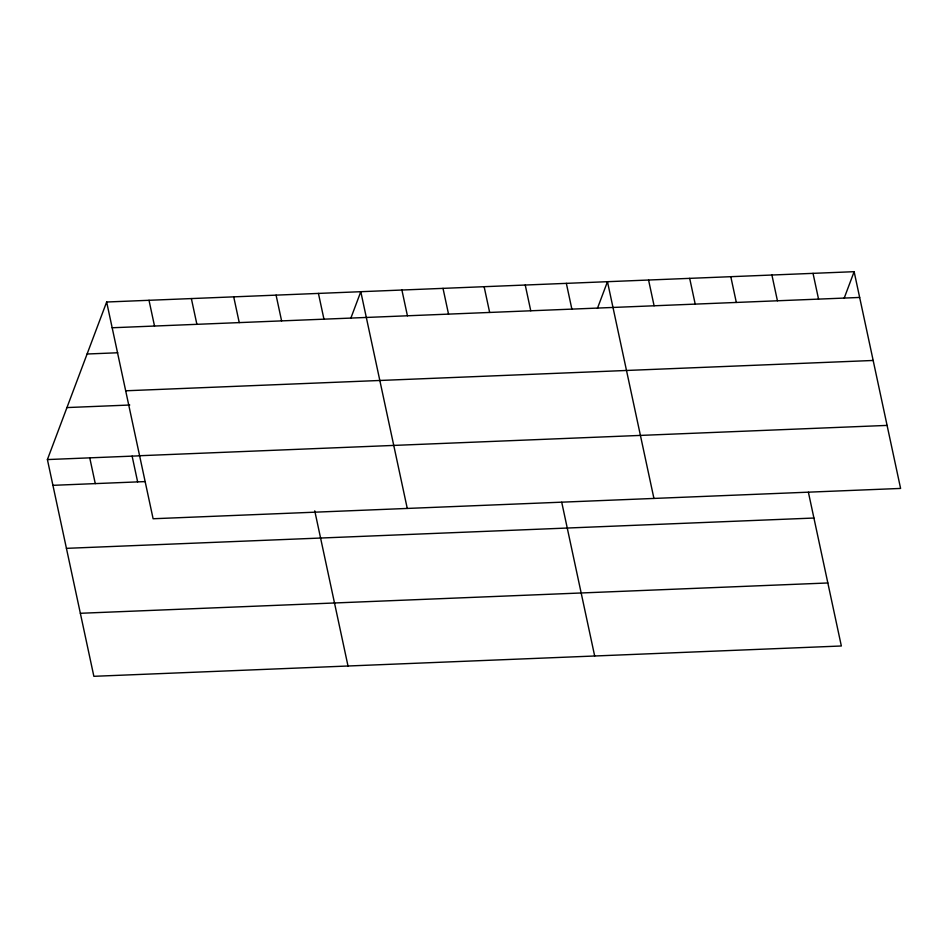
<?xml version="1.0" encoding="UTF-8"?>
<svg xmlns="http://www.w3.org/2000/svg" width="948" height="948" viewBox="0 0 948 948"><rect width="100%" height="100%" fill="white"/><g stroke="black" fill="none" stroke-linecap="round" stroke-linejoin="round"><path stroke-width="1.42" d="M808.395 492.249L841.35 645.991L93.864 676.315L47.4 459.567L106.65 302.009L854.136 271.685L900.6 488.433L153.114 518.746L106.65 302.009M350.772 318.362L360.797 291.7L407.261 508.436M597.441 308.361L607.467 281.698L653.93 498.435M844.111 298.359L854.136 271.685M112.172 327.759L859.658 297.447M87.098 354.007L117.765 352.763M125.681 390.789L873.167 360.465M66.953 407.569L129.757 405.021M139.605 455.727L887.091 425.403M47.4 459.567L139.415 455.834M52.922 485.329L144.937 481.596M66.431 548.347L813.917 518.035M80.355 613.285L827.841 582.973M813.029 273.356L818.551 299.118M771.909 275.027L777.431 300.777M730.801 276.697L736.323 302.448M689.682 278.357L695.204 304.118M648.574 280.027L654.096 305.777M566.347 283.357L571.869 309.119M525.239 285.028L530.761 310.79M561.726 502.25L594.68 656.004M484.132 286.699L489.654 312.449M443.012 288.358L448.534 314.12M401.905 290.029L407.427 315.791M318.433 293.418L323.955 319.168M276.081 295.136L281.603 320.886M314.748 510.83L348.011 666.006M233.718 296.854L239.24 322.604M191.366 298.573L196.888 324.323M149.002 300.291L154.524 326.041M132.116 456.13L137.638 481.892M89.752 457.848L95.274 483.61"/></g></svg>
